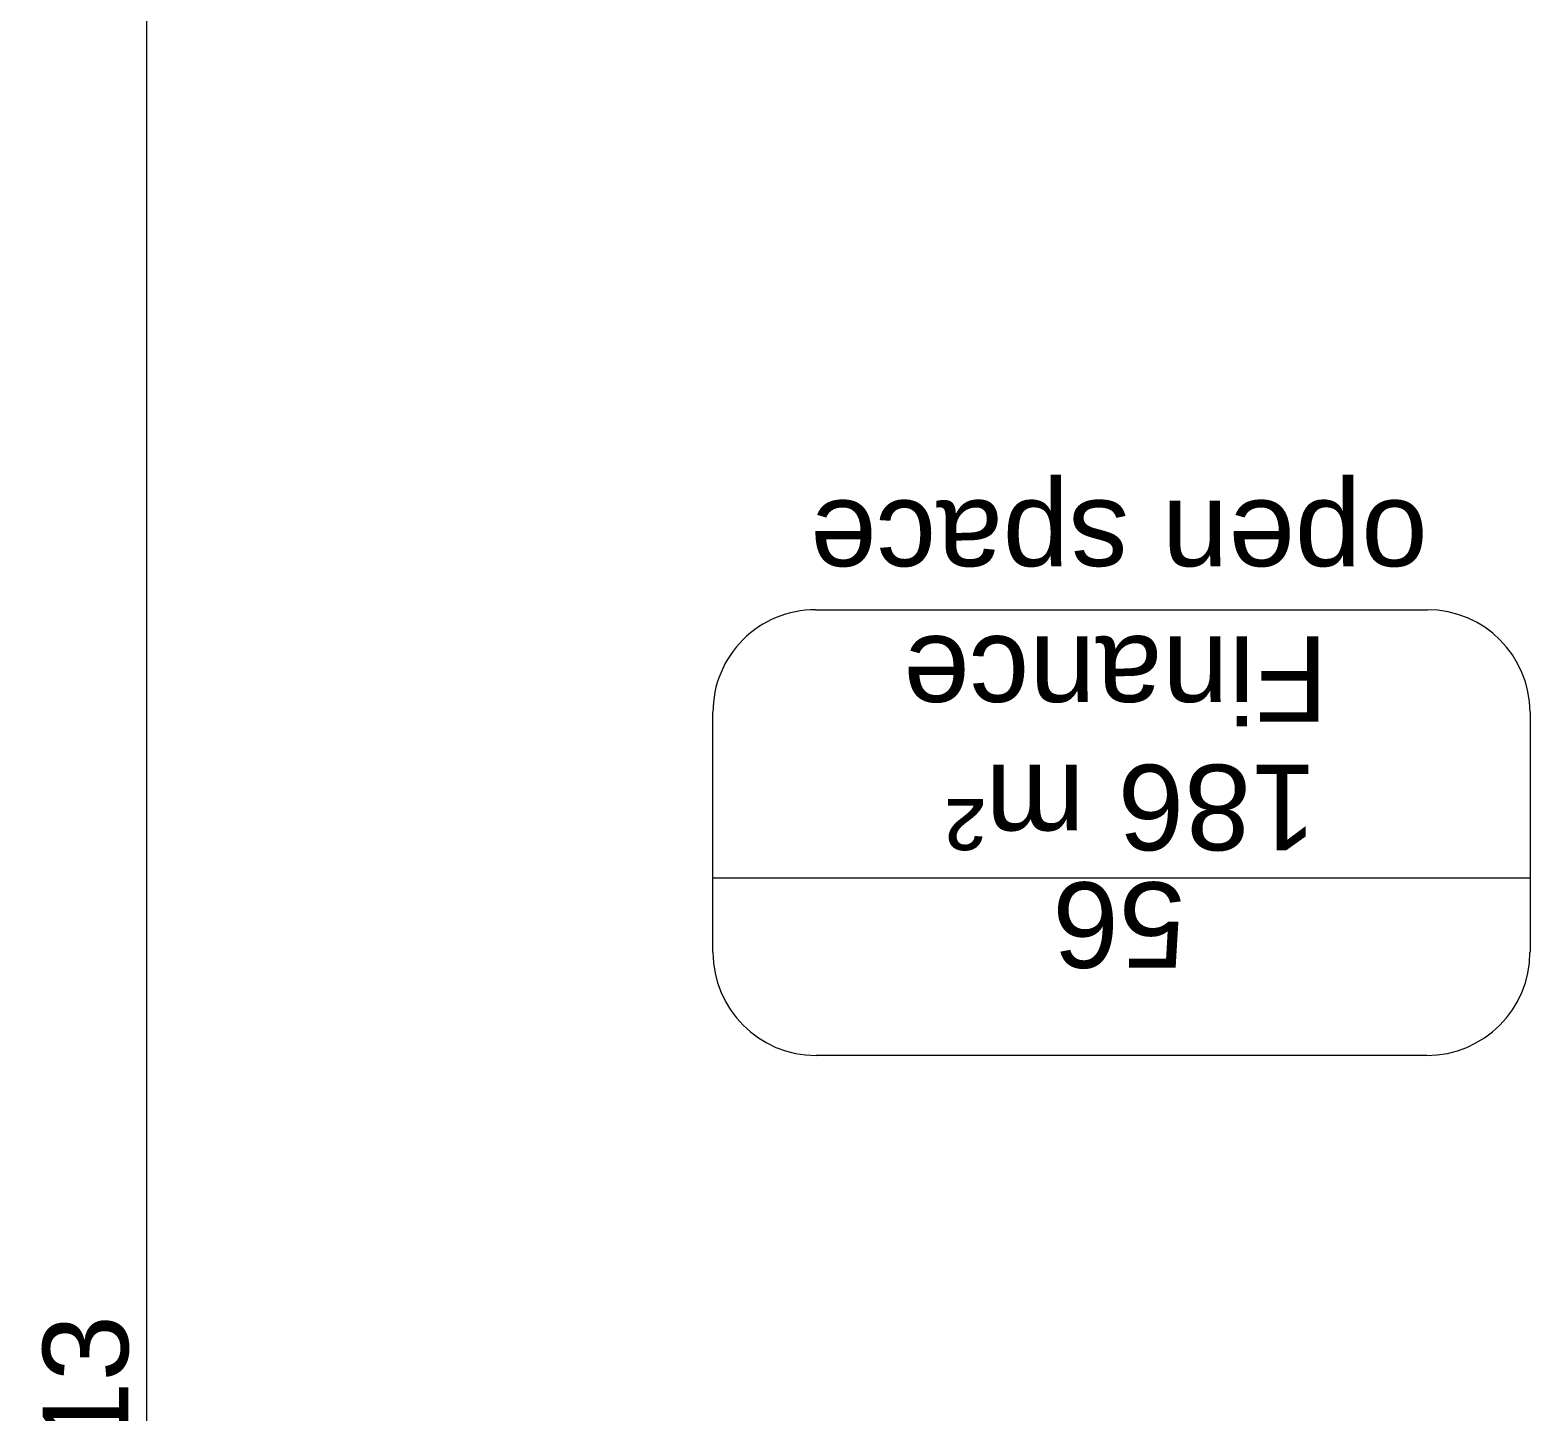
# Model space of a CAD drawing. Header units: centimetres. Extents: x -5566 to 5867, y -120 to 4683.
# Drawn here: x -3284.5 to -3065.2, y 524.6 to 726.7 of the extents above; entities that cross this region are included whole.
import ezdxf

# ---------------------------------------------------------------- set-up
doc = ezdxf.new("R2010")
doc.units = ezdxf.units.CM
doc.layers.add('A-ANNO-DIMS', color=211, linetype='Continuous', lineweight=5)
doc.layers.add('A-AREA-IDEN', color=2, linetype='Continuous', lineweight=5)
doc.styles.add('Arial', font='arial.ttf', dxfattribs={"height": 12.5})
doc.dimstyles.new('200_100_2_5mm_Arial_cm___OpenHeight', dxfattribs={"dimscale": 30.48, "dimtxt": 12.753242, "dimasz": 0.492126, "dimexe": 0.328084, "dimexo": 0.0625, "dimgap": 0.082021, "dimtad": 1, "dimdec": 0, "dimzin": 0, "dimdsep": 46, "dimtxsty": 'Arial', "dimblk1": 'OBLIQUE', "dimblk2": 'OBLIQUE', "dimsah": 1, "dimcen": 0.09, "dimdle": 0.328084, "dimazin": 0, "dimtfac": 1, "dimtdec": 4, "dimtix": 1, "dimtmove": 0, "dimatfit": 3, "dimfxl": 0.328084, "dimfxlon": 1, "dimtvp": 1, "dimtolj": 1, "dimtzin": 0, "dimlwd": 18, "dimlwe": 18, "dimarcsym": 2})

# ---------------------------------------------------------------- blocks, each defined once
blk = doc.blocks.new('AR_TAG_Room - Room_Number_Area-320731-Level _9_00')
at = {"layer": 'A-AREA-IDEN'}
for p, q in [((-0.8926, 0.5188), (0.8926, 0.5188)), ((-1.1946, 0), (-1.1946, 0.2169)), ((1.1946, 0.2169), (1.1946, 0)), ((-1.1946, -0.4845), (-1.1946, 0)), ((-1.1946, 0), (1.1946, 0)), ((1.1946, 0), (1.1946, -0.4845)), ((0.8947, -0.7844), (-0.8947, -0.7844))]:
    blk.add_line(p, q, dxfattribs=at)
for centre, radius, start, end in [((-0.8926, 0.2169), 0.3019, 90, 180), ((0.8926, 0.2169), 0.3019, 0, 90), ((-0.8947, -0.4845), 0.2999, 180, 270), ((0.8947, -0.4845), 0.2999, 270, 0)]:
    blk.add_arc(centre, radius, start, end, dxfattribs=at)
blk = doc.blocks.new('_Oblique')
at = {"color": 0, "linetype": 'ByBlock', "lineweight": -2}
blk.add_line((-0.5, -0.5), (0.5, 0.5), dxfattribs=at)
blk = doc.blocks.new('DIMBLOCK95-Level _9_00')
at = {"layer": 'A-ANNO-DIMS', "color": 0, "lineweight": 18, "transparency": 16777216}
for p, q in [((-3267.43, 207.99), (-3267.43, 840.49)), ((-3275.53, 830.49), (-3257.43, 830.49)), ((-3259.34, 217.99), (-3277.43, 217.99))]:
    blk.add_line(p, q, dxfattribs=at)
at = {"layer": 'Defpoints', "color": 0, "transparency": 16777216}
for p in [(-3277.43, 830.49), (-3267.43, 830.49), (-3257.43, 217.99)]:
    blk.add_point(p, dxfattribs=at)
at = {"layer": 'A-ANNO-DIMS', "color": 0, "lineweight": 18, "transparency": 16777216, "xscale": 15, "yscale": 15, "zscale": 15}
for p, rotation in [((-3267.43, 830.49), 90), ((-3267.43, 217.99), 270)]:
    blk.add_blockref('_Oblique', p, dxfattribs=dict(at, rotation=rotation))
at = {"layer": 'A-ANNO-DIMS', "color": 0, "lineweight": 18, "transparency": 16777216, "insert": (-3276.32, 524.24), "char_height": 12.5, "width": 34.6103, "attachment_point": 5, "rotation": 90, "style": 'Arial'}
blk.add_mtext('\\A1;613', dxfattribs=at)

msp = doc.modelspace()

# ---------------------------------------------------------------- block references
at = {"layer": 'A-AREA-IDEN', "xscale": 49.99999999999998, "yscale": 49.99999999999998, "zscale": 49.99999999999998, "rotation": 180}
msp.add_blockref('AR_TAG_Room - Room_Number_Area-320731-Level _9_00', (-3124.96, 602.69), dxfattribs=at)

# ---------------------------------------------------------------- texts
at = {"layer": 'A-AREA-IDEN', "char_height": 12.5, "attachment_point": 1, "rotation": 180, "style": 'Arial'}
for s, insert, width in [('open space', (-3080.19, 645.37), 108.6287), ('Finance', (-3094.75, 625.53), 73.7552), ('186 m²', (-3096.33, 606.75), 66.1392), ('56', (-3115.59, 589.56), 23.2489)]:
    msp.add_mtext(s, dxfattribs=dict(at, insert=insert, width=width))

# ---------------------------------------------------------------- dimensions: what is measured, and where the dimension line sits
at = {"layer": 'A-ANNO-DIMS', "lineweight": 18}
dim = msp.add_linear_dim(base=(-3267.43425043, 830.49172688), p1=(-3257.43425043, 217.99172688), p2=(-3277.43425043, 830.49172688), angle=270, dimstyle='200_100_2_5mm_Arial_cm___OpenHeight', override={"dimpost": '<>', "dimfxl": 612.826444}, dxfattribs=at)
dim.commit()
dim.dimension.update_dxf_attribs({"geometry": 'DIMBLOCK95-Level _9_00', "text_midpoint": (-3276.32067608, 524.24172688)})

doc.saveas('drawing.dxf')
